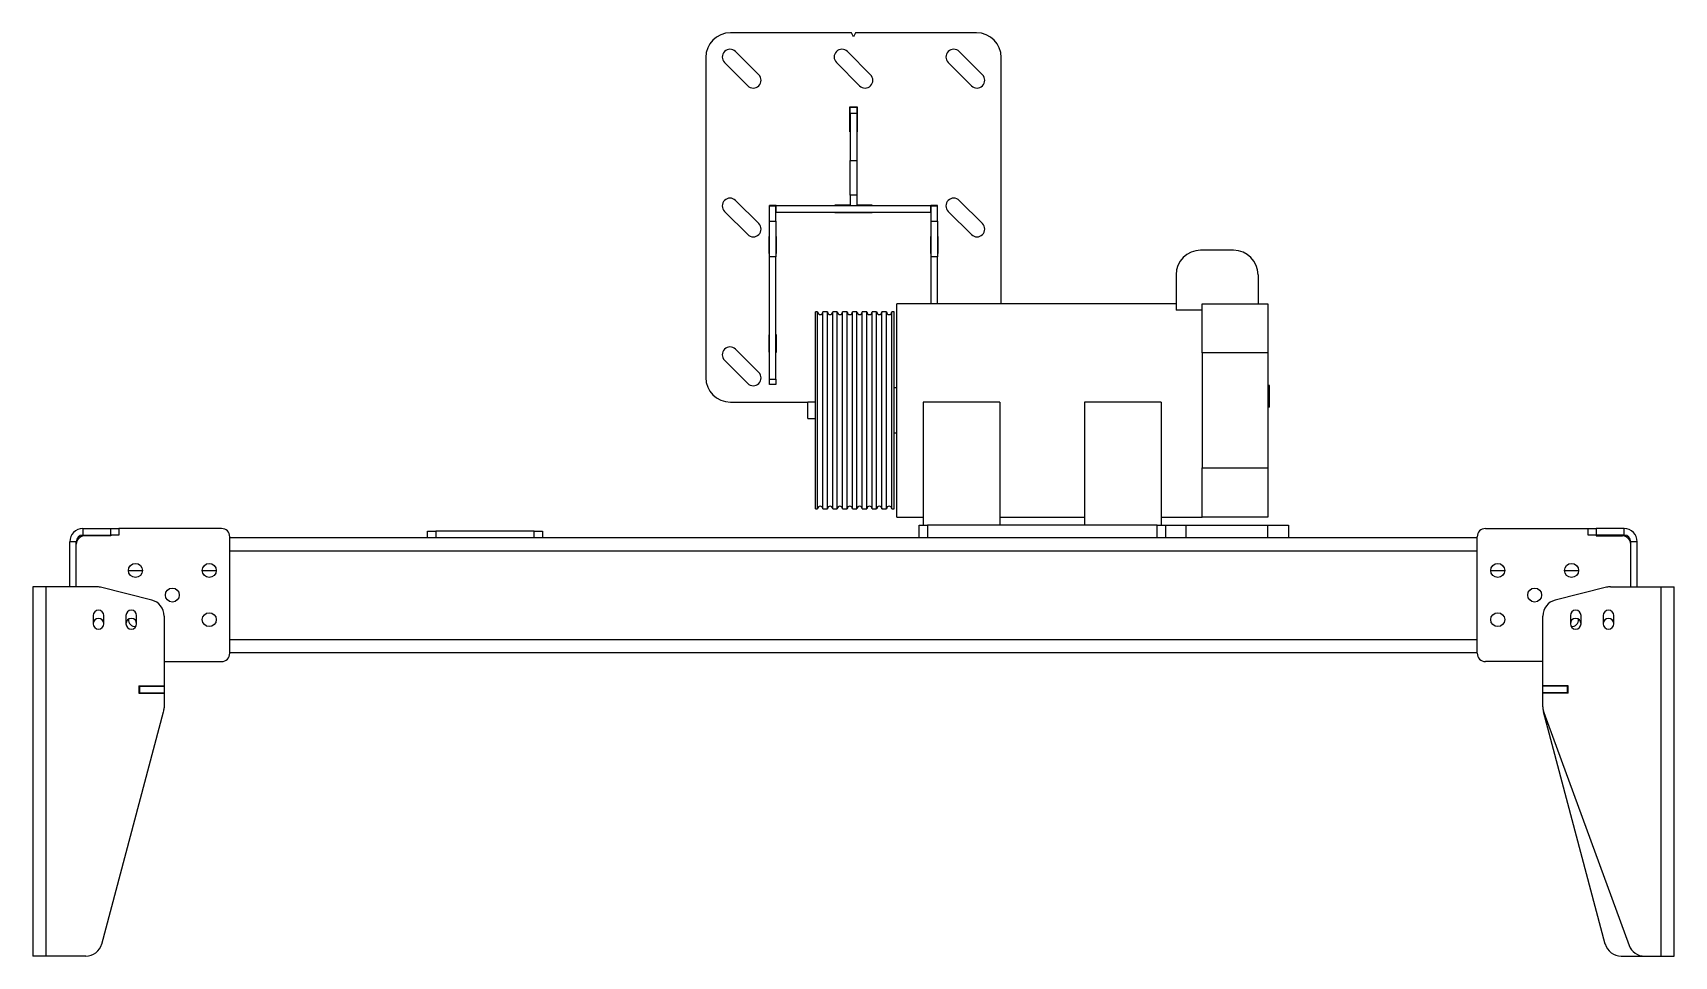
# Model space of a CAD drawing. Header units: millimetres. Extents: x -1000 to 1000, y -510 to 615.
import ezdxf

# ---------------------------------------------------------------- set-up
doc = ezdxf.new("R2010")
doc.units = ezdxf.units.MM

msp = doc.modelspace()

# ---------------------------------------------------------------- linework, layer by layer
at = {"color": 7, "linetype": 'Continuous', "lineweight": 25}
for p, q in [((-2.5, 615), (-150, 615)), ((0, 610), (-2.5, 615)), ((2.5, 615), (0, 610)), ((150, 615), (2.5, 615)), ((-180, 585), (-180, 195)), ((-115.5, 563.9), (-143.8, 592.2)), ((20.9, 563.9), (-7.4, 592.2)), ((157.2, 563.9), (128.9, 592.2)), ((180, 285), (180, 585)), ((-157.2, 578.8), (-128.9, 550.5)), ((-20.9, 578.8), (7.4, 550.5)), ((115.5, 578.8), (143.8, 550.5)), ((-4.4, 494.2), (-4.4, 525)), ((-4.4, 525), (4.4, 525)), ((-4, 524.5), (4, 524.5)), ((-4, 516.6), (-4, 524.5)), ((4, 524.5), (4, 516.6)), ((4.4, 525), (4.4, 494.2)), ((4, 516.6), (-4, 516.6)), ((-4, 516.6), (-4, 459.3)), ((4, 516.6), (4, 459.3)), ((-4, 494.2), (-4.4, 494.2)), ((4.4, 494.2), (4, 494.2)), ((-4, 459.3), (4, 459.3)), ((-4, 417.1), (-4, 459.3)), ((4, 459.3), (4, 417.1)), ((-115.5, 382.6), (-143.8, 410.9)), ((-102.5, 404), (-102.5, 404.5)), ((-94.1, 404.5), (-102.5, 404.5)), ((-94.5, 404), (-102.5, 404)), ((-102.5, 385.4), (-102.5, 404)), ((-94.5, 385.4), (-94.5, 404)), ((-94.1, 396.5), (-94.1, 404.5)), ((-94.1, 404.5), (94.1, 404.5)), ((-22.8, 405), (-22.8, 404.5)), ((-4, 405), (-22.8, 405)), ((4, 417.1), (-4, 417.1)), ((-4, 417.1), (-4, 404.5)), ((4, 417.1), (4, 404.5)), ((22.7, 405), (4, 405)), ((22.7, 404.5), (22.7, 405)), ((94.1, 396.5), (94.1, 404.5)), ((102.5, 404.5), (94.1, 404.5)), ((102.5, 404), (94.5, 404)), ((94.5, 385.4), (94.5, 404)), ((102.5, 404), (102.5, 404.5)), ((102.5, 385.4), (102.5, 404)), ((157.2, 382.6), (128.9, 410.9)), ((-157.2, 397.4), (-128.9, 369.1)), ((-102.5, 385.4), (-94.5, 385.4)), ((-102.5, 342.1), (-102.5, 385.4)), ((-94.5, 396.5), (-94.1, 396.5)), ((-94.5, 385.4), (-94.5, 342.1)), ((-94.1, 396.5), (94.1, 396.5)), ((-22.8, 396.5), (-22.8, 396)), ((-22.8, 396), (22.7, 396)), ((22.7, 396), (22.7, 396.5)), ((94.1, 396.5), (94.5, 396.5)), ((94.5, 385.4), (102.5, 385.4)), ((94.5, 342.1), (94.5, 385.4)), ((102.5, 385.4), (102.5, 342.1)), ((115.5, 397.4), (143.8, 369.1)), ((-102.5, 367), (-103, 367)), ((-103, 367), (-103, 346)), ((-94, 367), (-94.5, 367)), ((-94, 346), (-94, 367)), ((94.5, 367), (94, 367)), ((94, 367), (94, 346)), ((103, 367), (102.5, 367)), ((103, 346), (103, 367)), ((-103, 346), (-102.5, 346)), ((-94.5, 342.1), (-102.5, 342.1)), ((-102.5, 193.2), (-102.5, 342.1)), ((-94.5, 346), (-94, 346)), ((-94.5, 193.2), (-94.5, 342.1)), ((94, 346), (94.5, 346)), ((102.5, 342.1), (94.5, 342.1)), ((94.5, 285), (94.5, 342.1)), ((102.5, 346), (103, 346)), ((102.5, 285), (102.5, 342.1)), ((463, 350), (423, 350)), ((393, 320), (393, 277)), ((493, 320), (493, 285)), ((393, 285), (53, 285)), ((53, 155), (53, 285)), ((425, 285), (505, 285)), ((425, 225), (425, 285)), ((505, 285), (505, 225)), ((-43.8, 275), (-46.5, 275)), ((-46.5, 35), (-46.5, 275)), ((-43.8, 35), (-43.8, 275)), ((-31.8, 275), (-37.3, 275)), ((-37.3, 35), (-37.3, 275)), ((-31.8, 35), (-31.8, 275)), ((-19.8, 275), (-25.3, 275)), ((-25.3, 35), (-25.3, 275)), ((-19.8, 35), (-19.8, 275)), ((-7.8, 275), (-13.3, 275)), ((-13.3, 35), (-13.3, 275)), ((-7.8, 35), (-7.8, 275)), ((4.2, 275), (-1.3, 275)), ((-1.3, 35), (-1.3, 275)), ((4.2, 35), (4.2, 275)), ((16.2, 275), (10.7, 275)), ((10.7, 35), (10.7, 275)), ((16.2, 35), (16.2, 275)), ((28.2, 275), (22.7, 275)), ((22.7, 35), (22.7, 275)), ((28.2, 35), (28.2, 275)), ((40.2, 275), (34.7, 275)), ((34.7, 35), (34.7, 275)), ((40.2, 35), (40.2, 275)), ((49.5, 275), (46.7, 275)), ((46.7, 35), (46.7, 275)), ((49.5, 35), (49.5, 275)), ((425, 277), (393, 277)), ((-102.5, 247), (-103, 247)), ((-103, 247), (-103, 226)), ((-94, 247), (-94.5, 247)), ((-94, 226), (-94, 247)), ((-115.5, 201.2), (-143.8, 229.5)), ((-103, 226), (-102.5, 226)), ((-94.5, 226), (-94, 226)), ((425, 225), (425, 155)), ((505, 225), (425, 225)), ((505, 225), (505, 85)), ((-157.2, 216.1), (-128.9, 187.8)), ((-102.5, 193.2), (-94.5, 193.2)), ((-102.5, 186.5), (-102.5, 193.2)), ((-94.5, 186.5), (-102.5, 186.5)), ((-94.5, 193.2), (-94.5, 186.5)), ((53, 182.5), (49.5, 182.5)), ((507, 185.2), (505, 185.2)), ((-150, 165), (-55.5, 165)), ((-46.5, 165), (-55.5, 165)), ((-55.5, 155), (-55.5, 165)), ((178.5, 165), (85, 165)), ((85, 165), (85, 15)), ((178.5, 165), (178.5, 15)), ((281.5, 165), (281.5, 15)), ((375, 165), (281.5, 165)), ((375, 165), (375, 15)), ((507, 178.8), (505, 178.8)), ((507, 170.1), (505, 170.1)), ((507, 166.6), (505, 166.6)), ((507, 164.2), (505, 164.2)), ((507, 164.2), (507, 166.6)), ((-55.5, 145), (-55.5, 155)), ((-55.5, 145), (-46.5, 145)), ((53, 25), (53, 155)), ((425, 155), (425, 85)), ((507, 158.9), (505, 158.9)), ((49.5, 127.5), (53, 127.5)), ((425, 85), (505, 85)), ((425, 25), (425, 85)), ((505, 85), (505, 25)), ((-46.5, 35), (-43.8, 35)), ((-37.3, 35), (-31.8, 35)), ((-25.3, 35), (-19.8, 35)), ((-13.3, 35), (-7.8, 35)), ((-1.3, 35), (4.2, 35)), ((10.7, 35), (16.2, 35)), ((22.7, 35), (28.2, 35)), ((34.7, 35), (40.2, 35)), ((46.7, 35), (49.5, 35)), ((53, 25), (85, 25)), ((178.5, 25), (281.5, 25)), ((375, 25), (425, 25)), ((505, 25), (425, 25)), ((-939, 11), (-939, 3)), ((-939, 11), (-905, 11)), ((-939, 3), (-905, 3)), ((-905, 2), (-937, 2)), ((-905, 3), (-905, 11)), ((-905, 11), (-895, 11)), ((-905, 3), (-905, 2)), ((-895, 3), (-905, 3)), ((-770, 11), (-895, 11)), ((-895, 11), (-895, 3)), ((-760, -141), (-760, 1)), ((-760, 0), (760, 0)), ((-519, 0), (-519, 8)), ((-519, 8), (-509, 8)), ((-509, 8), (-509, 0)), ((-389, 8), (-509, 8)), ((-389, 0), (-389, 8)), ((-389, 8), (-379, 8)), ((-379, 8), (-379, 0)), ((80, 0), (80, 15)), ((80, 15), (90, 15)), ((90, 15), (90, 0)), ((370, 15), (90, 15)), ((370, 0), (370, 15)), ((370, 15), (380, 15)), ((380, 15), (380, 0)), ((380, 15), (405, 15)), ((405, 15), (405, 0)), ((405, 15), (505, 15)), ((505, 0), (505, 15)), ((505, 15), (530, 15)), ((530, 15), (530, 0)), ((760, -141), (760, 1)), ((770, 11), (895, 11)), ((895, 3), (895, 11)), ((895, 11), (905, 11)), ((905, 3), (895, 3)), ((905, 11), (905, 3)), ((939, 11), (905, 11)), ((905, 3), (905, 2)), ((939, 3), (905, 3)), ((905, 2), (937, 2)), ((939, 3), (939, 11)), ((-947, -5), (-955, -5)), ((-955, -60), (-955, -5)), ((-947, -60), (-947, -5)), ((947, -60), (947, -5)), ((955, -5), (947, -5)), ((955, -60), (955, -5)), ((-883.5, -40), (-866.5, -40)), ((-793.5, -40), (-776.5, -40)), ((776.5, -40), (793.5, -40)), ((866.5, -40), (883.5, -40)), ((-1000, -60), (-1000, -510)), ((-984, -60), (-1000, -60)), ((-984, -60), (-984, -510)), ((-922.5, -60), (-984, -60)), ((922.5, -60), (984, -60)), ((984, -510), (984, -60)), ((984, -60), (1000, -60)), ((1000, -510), (1000, -60)), ((-855.1, -76.2), (-917.6, -60.6)), ((917.6, -60.6), (855.1, -76.2)), ((-926.5, -95), (-926.5, -105)), ((-913.5, -105), (-913.5, -95)), ((-886.5, -95), (-886.5, -105)), ((-873.5, -105), (-873.5, -95)), ((-840, -95.6), (-840, -180.5)), ((840, -180.5), (840, -95.6)), ((873.5, -95), (873.5, -105)), ((886.5, -105), (886.5, -95)), ((913.5, -95), (913.5, -105)), ((926.5, -105), (926.5, -95)), ((-760, -140), (760, -140)), ((-840, -151), (-770, -151)), ((840, -151), (770, -151)), ((-871, -180.5), (-871, -189.5)), ((-871, -180.5), (-840, -180.5)), ((-871, -181), (-870, -181)), ((-871, -189), (-870, -189)), ((-871, -189.5), (-840, -189.5)), ((-870, -181), (-870, -189)), ((-870, -181), (-840, -181)), ((-870, -189), (-840, -189)), ((-852.2, -181), (-852.2, -180.5)), ((-840, -181), (-840, -189)), ((-840, -189.5), (-840, -189)), ((-840, -189.5), (-840, -207.4)), ((871, -180.5), (840, -180.5)), ((840, -189), (840, -181)), ((870, -181), (840, -181)), ((840, -189.5), (840, -189)), ((870, -189), (840, -189)), ((840, -206.4), (840, -189.5)), ((871, -189.5), (840, -189.5)), ((852.5, -181), (852.5, -180.5)), ((870, -189), (870, -181)), ((871, -181), (870, -181)), ((871, -189), (870, -189)), ((871, -189.5), (871, -180.5)), ((-916, -495.2), (-840.7, -212.5)), ((916, -495.2), (840.7, -212.5)), ((841.2, -213.3), (945.2, -496.9)), ((-984, -510), (-1000, -510)), ((-935.4, -510), (-984, -510)), ((935.4, -510), (964, -510)), ((964, -510), (984, -510)), ((984, -510), (1000, -510))]:
    msp.add_line(p, q, dxfattribs=at)
at = {"color": 8, "linetype": 'Continuous', "lineweight": 25}
for p, q in [((-760, -16), (760, -16)), ((-760, -124), (760, -124))]:
    msp.add_line(p, q, dxfattribs=at)
at = {"color": 7, "linetype": 'Continuous', "lineweight": 25}
for centre in [(-875, -40), (-785, -40), (785, -40), (875, -40), (-830, -70), (830, -70), (-785, -100), (785, -100)]:
    msp.add_circle(centre, 8.5, dxfattribs=at)
for centre, radius, start, end in [((-150, 585), 30, 90, 180), ((150, 585), 30, 0, 90), ((-150.5, 585.5), 9.5, 45, 225), ((-14.1, 585.5), 9.5, 45, 225), ((122.2, 585.5), 9.5, 45, 225), ((-122.2, 557.2), 9.5, 225, 45), ((14.1, 557.2), 9.5, 225, 45), ((150.5, 557.2), 9.5, 225, 45), ((-150.5, 404.1), 9.5, 45, 225), ((122.2, 404.1), 9.5, 45, 225), ((-122.2, 375.9), 9.5, 225, 45), ((150.5, 375.9), 9.5, 225, 45), ((423, 320), 30, 90, 180), ((463, 320), 30, 0, 90), ((-40.5, 275), 3.25, 180, 0), ((-28.5, 275), 3.25, 180, 0), ((-16.5, 275), 3.25, 180, 0), ((-4.5, 275), 3.25, 180, 0), ((7.5, 275), 3.25, 180, 0), ((19.5, 275), 3.25, 180, 0), ((31.5, 275), 3.25, 180, 0), ((43.5, 275), 3.25, 180, 0), ((-150.5, 222.8), 9.5, 45, 225), ((-122.2, 194.5), 9.5, 225, 45), ((-150, 195), 30, 180, 270), ((-40.5, 35), 3.25, 0, 180), ((-28.5, 35), 3.25, 0, 180), ((-16.5, 35), 3.25, 360, 180), ((-4.5, 35), 3.25, 0, 180), ((7.5, 35), 3.25, 0, 180), ((19.5, 35), 3.25, 360, 180), ((31.5, 35), 3.25, 0, 180), ((43.5, 35), 3.25, 0, 180), ((-939, -5), 16, 90, 180), ((-939, -5), 8, 90, 180), ((-937, -8), 10, 90, 180), ((-770, 1), 10, 0, 90), ((770, 1), 10, 90, 180), ((937, -8), 10, 0, 90), ((939, -5), 16, 0, 90), ((939, -5), 8, 0, 90), ((-922.5, -80), 20, 75.9638, 90), ((922.5, -80), 20, 90, 104.0362), ((-860, -95.6), 20, 0, 75.9638), ((860, -95.6), 20, 104.0362, 180), ((-920, -95), 6.5, 0, 180), ((-920, -105), 6.5, 0, 180), ((-880, -95), 6.5, 0, 180), ((-880, -105), 6.5, 0, 180), ((-875, -100), 8.5, 176.7217, 273.2784), ((880, -95), 6.5, 0, 180), ((880, -105), 6.5, 0, 180), ((875, -100), 8.5, 266.7216, 3.2783), ((920, -95), 6.5, 0, 180), ((920, -105), 6.5, 0, 180), ((-920, -105), 6.5, 180, 0), ((-880, -105), 6.5, 180, 0), ((880, -105), 6.5, 180, 0), ((920, -105), 6.5, 180, 0), ((-770, -141), 10, 270, 0), ((770, -141), 10, 180, 270), ((-860, -207.4), 20, 345.0686, 0), ((860, -206.4), 20, 180, 200.1363), ((860, -207.4), 20, 180, 194.9314), ((-935.4, -490), 20, 270, 345.0686), ((935.4, -490), 20, 194.9314, 270), ((964, -490), 20, 200.1363, 270)]:
    msp.add_arc(centre, radius, start, end, dxfattribs=at)
for points, knots in [([(507, 178.8), (507, 179.5), (507, 180.7), (507, 182.4), (507, 183.9), (507, 185), (507, 185.1), (507, 185.2)], [0, 0, 0, 0, 0.186789, 0.373407, 0.560284, 0.780019, 1, 1, 1, 1]), ([(507, 170.1), (507, 170.7), (507, 172.1), (507, 174.1), (507, 176.4), (507, 178), (507, 178.8)], [0, 0, 0, 0, 0.280609, 0.561058, 0.780815, 1, 1, 1, 1]), ([(507, 166.8), (507, 166.9), (507, 167.6), (507, 168.6), (507, 169.5), (507, 170.1)], [0, 0, 0, 0, 0.108339, 0.454725, 1, 1, 1, 1]), ([(507, 158.9), (507, 159), (507, 159.1), (507, 160.5), (507, 162.3), (507, 163.6), (507, 164.2)], [0, 0, 0, 0, 0.279852, 0.559189, 0.779451, 1, 1, 1, 1])]:
    msp.add_open_spline(points, degree=3, knots=knots, dxfattribs=at)

doc.saveas('drawing.dxf')
